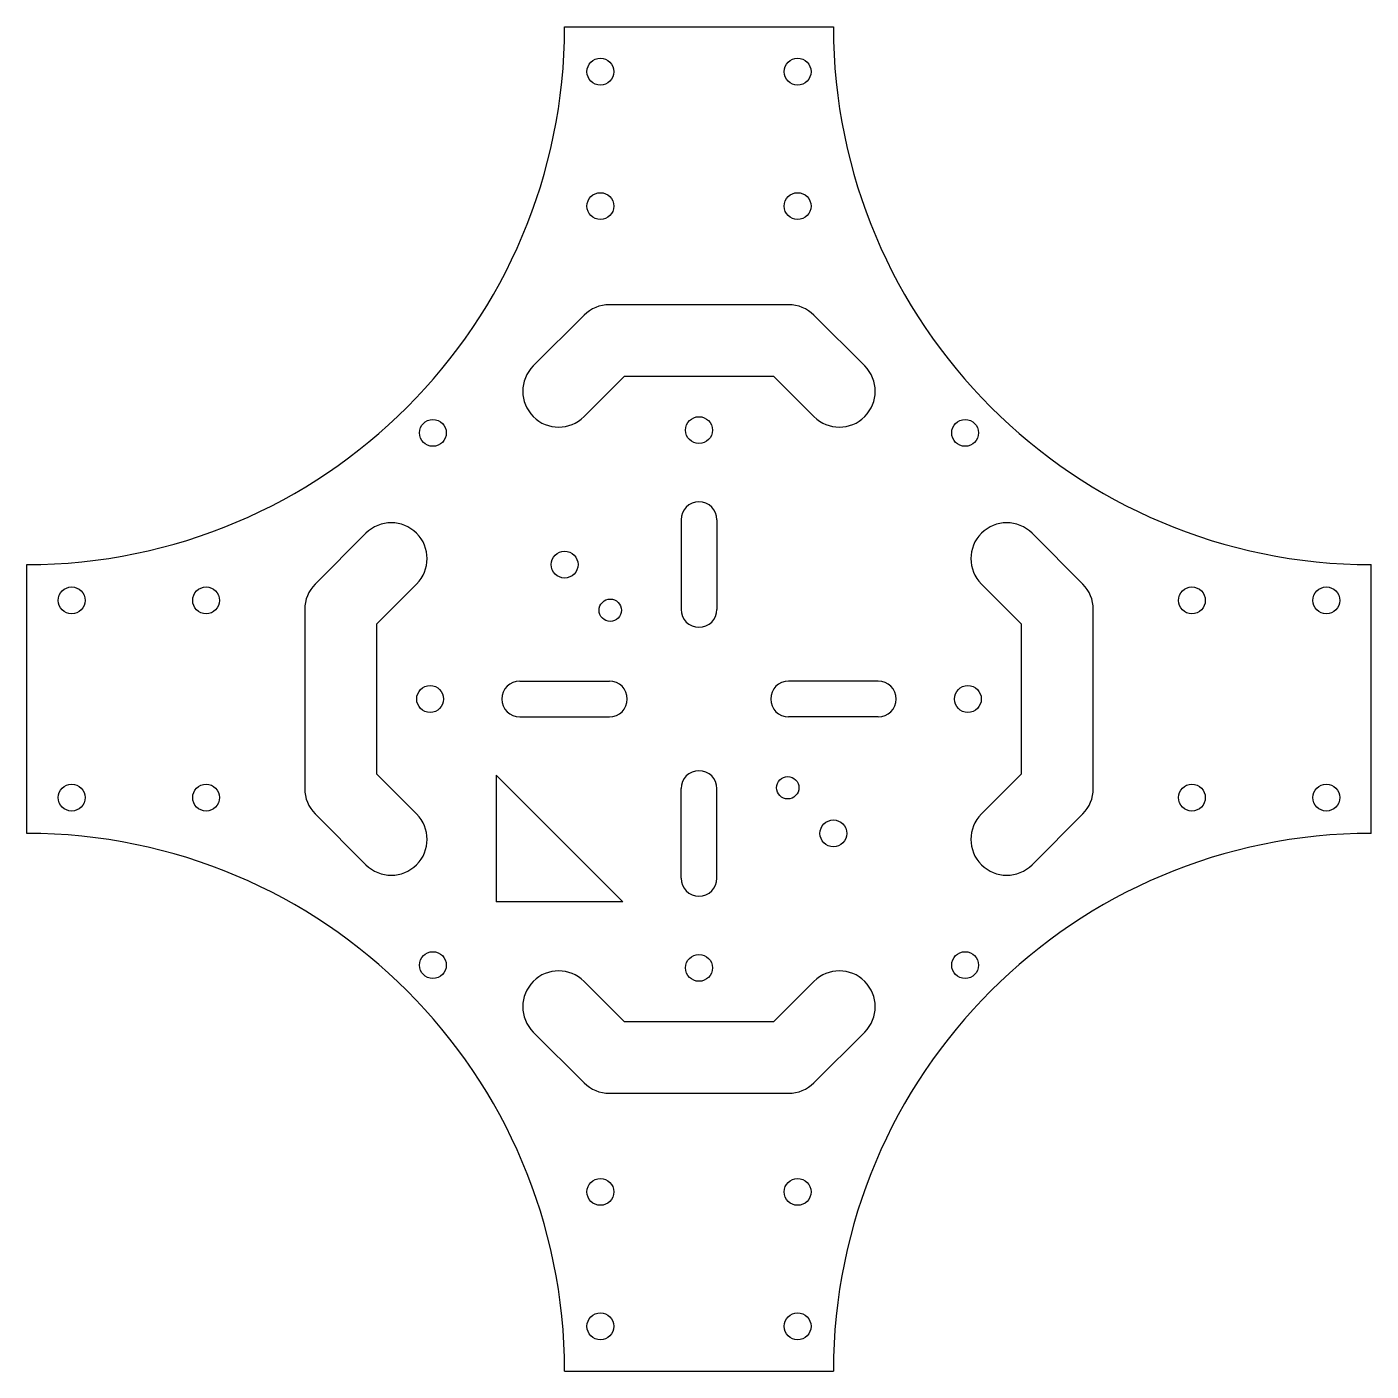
# Model space of a CAD drawing. Header units: millimetres. Extents: x -75 to 75, y -75 to 75.
import ezdxf

# ---------------------------------------------------------------- set-up
doc = ezdxf.new("R2010")
doc.units = ezdxf.units.MM

msp = doc.modelspace()

# ---------------------------------------------------------------- linework, layer by layer
at = {"color": 7, "linetype": 'Continuous', "lineweight": 25}
for p, q in [((-15, 75), (15, 75)), ((10, 44), (-10, 44)), ((-12.83, 42.83), (-18.49, 37.17)), ((12.83, 42.83), (18.49, 37.17)), ((-8.34, 36), (-12.83, 31.51)), ((8.34, 36), (-8.34, 36)), ((8.34, 36), (12.83, 31.51)), ((-2, 20), (-2, 10)), ((2, 20), (2, 10)), ((-42.83, 12.83), (-37.17, 18.49)), ((42.83, 12.83), (37.17, 18.49)), ((-75, -15), (-75, 15)), ((75, -15), (75, 15)), ((-36, 8.34), (-31.51, 12.83)), ((36, 8.34), (31.51, 12.83)), ((-44, 10), (-44, -10)), ((44, -10), (44, 10)), ((-36, 8.34), (-36, -8.34)), ((36, -8.34), (36, 8.34)), ((-20, 2), (-10, 2)), ((20, 2), (10, 2)), ((-20, -2), (-10, -2)), ((20, -2), (10, -2)), ((-36, -8.34), (-31.51, -12.83)), ((-22.63, -8.49), (-22.63, -22.63)), ((-8.49, -22.63), (-22.63, -8.49)), ((36, -8.34), (31.51, -12.83)), ((-2, -20), (-2, -10)), ((2, -20), (2, -10)), ((-42.83, -12.83), (-37.17, -18.49)), ((42.83, -12.83), (37.17, -18.49)), ((-8.49, -22.63), (-22.63, -22.63)), ((-8.34, -36), (-12.83, -31.51)), ((8.34, -36), (12.83, -31.51)), ((-8.34, -36), (8.34, -36)), ((-12.83, -42.83), (-18.49, -37.17)), ((12.83, -42.83), (18.49, -37.17)), ((-10, -44), (10, -44)), ((-15, -75), (15, -75))]:
    msp.add_line(p, q, dxfattribs=at)
for centre, radius in [((-11, 70), 1.5), ((11, 70), 1.5), ((-11, 55), 1.5), ((11, 55), 1.5), ((-29.7, 29.7), 1.5), ((0, 30), 1.5), ((29.7, 29.7), 1.5), ((-15, 15), 1.5), ((-70, 11), 1.5), ((-55, 11), 1.5), ((55, 11), 1.5), ((70, 11), 1.5), ((-9.9, 9.9), 1.25), ((-30, 0), 1.5), ((30, 0), 1.5), ((9.9, -9.9), 1.25), ((-70, -11), 1.5), ((-55, -11), 1.5), ((55, -11), 1.5), ((70, -11), 1.5), ((15, -15), 1.5), ((-29.7, -29.7), 1.5), ((0, -30), 1.5), ((29.7, -29.7), 1.5), ((-11, -55), 1.5), ((11, -55), 1.5), ((-11, -70), 1.5), ((11, -70), 1.5)]:
    msp.add_circle(centre, radius, dxfattribs=at)
for centre, radius, start, end in [((75, 75), 60, 180, 270), ((-75, 75), 60, 270, 0), ((-10, 40), 4, 90, 135), ((10, 40), 4, 45, 90), ((-15.66, 34.34), 4, 135, 315), ((15.66, 34.34), 4, 225, 45), ((0, 20), 2, 0, 180), ((-34.34, 15.66), 4, 315, 135), ((34.34, 15.66), 4, 45, 225), ((-40, 10), 4, 135, 180), ((40, 10), 4, 0, 45), ((0, 10), 2, 180, 0), ((-20, 0), 2, 90, 270), ((-10, 0), 2, 270, 90), ((10, 0), 2, 90, 270), ((20, 0), 2, 270, 90), ((0, -10), 2, 0, 180), ((-40, -10), 4, 180, 225), ((40, -10), 4, 315, 0), ((-34.34, -15.66), 4, 225, 45), ((34.34, -15.66), 4, 135, 315), ((-75, -75), 60, 360, 90), ((75, -75), 60, 90, 180), ((0, -20), 2, 180, 0), ((-15.66, -34.34), 4, 45, 225), ((15.66, -34.34), 4, 315, 135), ((-10, -40), 4, 225, 270), ((10, -40), 4, 270, 315)]:
    msp.add_arc(centre, radius, start, end, dxfattribs=at)

doc.saveas('drawing.dxf')
